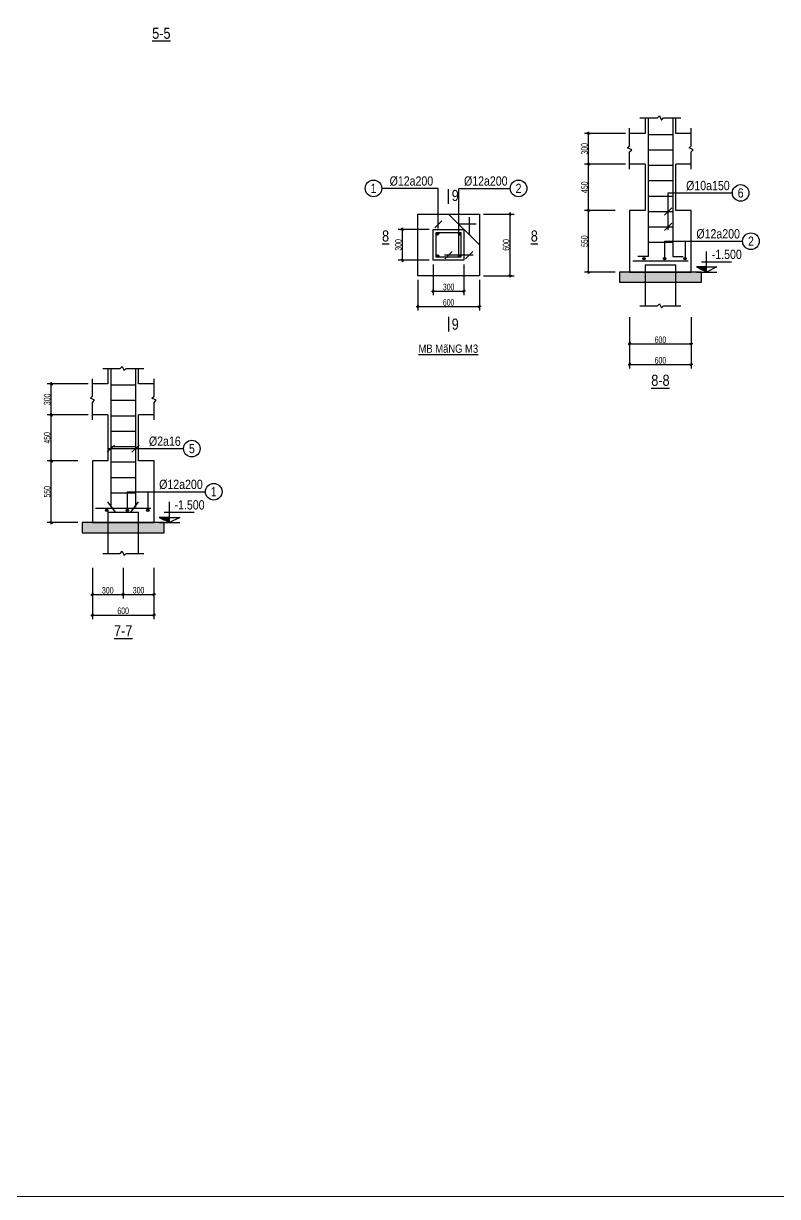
# Model space of a CAD drawing. Header units: millimetres. Extents: x 2451 to 189599, y 100744 to 200848.
# Drawn here: x 166352 to 173695, y 159902 to 171325 of the extents above; entities that cross this region are included whole.
import ezdxf
from ezdxf.enums import TextEntityAlignment as Align

# ---------------------------------------------------------------- set-up
doc = ezdxf.new("R2010")
doc.units = ezdxf.units.MM
doc.linetypes.add('HIDDEN2', pattern=[0.1875, 0.125, -0.0625])
for name, color, linetype in [('DIM', 1, 'Continuous'), ('STEEL', 4, 'Continuous'), ('TEXT', 7, 'Continuous')]:
    doc.layers.add(name, color=color, linetype=linetype)
doc.layers.add('TEXT NHỎ KC Dim - Ghi chú', color=3, linetype='Continuous', lineweight=18)
doc.styles.add('ARIAL', font='', dxfattribs={"width": 0.75})
doc.styles.add('ARIALH', font='', dxfattribs={"width": 0.75})
doc.styles.add('VNARIALH', font='', dxfattribs={"width": 0.75})
doc.styles.get('ARIAL').set_extended_font_data('RD Arial Narrow E')
doc.styles.get('ARIALH').set_extended_font_data('RD Arial NarrowH')
doc.styles.get('VNARIALH').set_extended_font_data('RD Arial NarrowH')
doc.dimstyles.new('DIM11', dxfattribs={"dimtxt": 63, "dimasz": 10.5, "dimexe": 40, "dimexo": 40, "dimgap": 7.875, "dimtad": 1, "dimdec": 0, "dimzin": 0, "dimdsep": 46, "dimtxsty": 'ARIAL', "dimblk": 'GACHCHEO', "dimcen": 0.09, "dimclre": 1, "dimclrt": 2, "dimadec": 0, "dimazin": 0, "dimtfac": 1, "dimtdec": 4, "dimtmove": 0, "dimatfit": 0, "dimldrblk": 'GACHCHEO', "dimfxl": 1, "dimtolj": 1, "dimtzin": 0, "dimarcsym": 0})

# ---------------------------------------------------------------- blocks, each defined once
blk = doc.blocks.new('GACHCHEO')
at = {"layer": 'DIM'}
for p, q in [((1.5, 0), (-1.5, 0)), ((0, 1.5), (0, -1.5))]:
    blk.add_line(p, q, dxfattribs=at)
at = {"layer": 'DIM', "color": 3}
blk.add_line((-1, -1), (1, 1), dxfattribs=at)
blk = doc.blocks.new('*D310')
at = {"layer": 'DEFPOINTS', "color": 0, "transparency": 16777216}
for p in [(166623, 167065), (166923, 167065), (166923, 166465)]:
    blk.add_point(p, dxfattribs=at)
at = {"layer": 'TEXT', "color": 1, "lineweight": -2, "transparency": 16777216}
for p, q in [((166883, 167065), (166583, 167065)), ((166883, 166465), (166583, 166465))]:
    blk.add_line(p, q, dxfattribs=at)
at = {"layer": 'TEXT', "color": 0, "lineweight": -2, "transparency": 16777216}
blk.add_line((166623, 166476), (166623, 167055), dxfattribs=at)
at = {"layer": 'TEXT', "color": 0, "lineweight": -2, "transparency": 16777216, "xscale": 10.5, "yscale": 10.5, "zscale": 10.5}
for p, rotation in [((166623, 167065), 90), ((166623, 166465), 270)]:
    blk.add_blockref('GACHCHEO', p, dxfattribs=dict(at, rotation=rotation))
at = {"layer": 'TEXT', "color": 2, "transparency": 16777216, "insert": (166583, 166765), "char_height": 63, "attachment_point": 5, "rotation": 90, "style": 'ARIAL'}
blk.add_mtext('\\A1;550', dxfattribs=at)
blk = doc.blocks.new('*D311')
at = {"layer": 'DEFPOINTS', "color": 0, "transparency": 16777216}
for p in [(167023, 166065), (167323, 166065), (167323, 165765)]:
    blk.add_point(p, dxfattribs=at)
at = {"layer": 'TEXT', "color": 1, "lineweight": -2, "transparency": 16777216}
for p, q in [((167023, 166025), (167023, 165725)), ((167323, 166025), (167323, 165725))]:
    blk.add_line(p, q, dxfattribs=at)
at = {"layer": 'TEXT', "color": 0, "lineweight": -2, "transparency": 16777216}
blk.add_line((167034, 165765), (167313, 165765), dxfattribs=at)
at = {"layer": 'TEXT', "color": 0, "lineweight": -2, "transparency": 16777216, "xscale": 10.5, "yscale": 10.5, "zscale": 10.5, "rotation": 180}
blk.add_blockref('GACHCHEO', (167023, 165765), dxfattribs=at)
at = {"layer": 'TEXT', "color": 0, "lineweight": -2, "transparency": 16777216, "xscale": 10.5, "yscale": 10.5, "zscale": 10.5}
blk.add_blockref('GACHCHEO', (167323, 165765), dxfattribs=at)
at = {"layer": 'TEXT', "color": 2, "transparency": 16777216, "insert": (167173, 165806), "char_height": 63, "attachment_point": 5, "style": 'ARIAL'}
blk.add_mtext('\\A1;300', dxfattribs=at)
blk = doc.blocks.new('*D312')
at = {"layer": 'DEFPOINTS', "color": 0, "transparency": 16777216}
for p in [(167323, 166065), (167623, 166065), (167623, 165765)]:
    blk.add_point(p, dxfattribs=at)
at = {"layer": 'TEXT', "color": 1, "lineweight": -2, "transparency": 16777216}
for p, q in [((167323, 166025), (167323, 165725)), ((167623, 166025), (167623, 165725))]:
    blk.add_line(p, q, dxfattribs=at)
at = {"layer": 'TEXT', "color": 0, "lineweight": -2, "transparency": 16777216}
blk.add_line((167334, 165765), (167613, 165765), dxfattribs=at)
at = {"layer": 'TEXT', "color": 0, "lineweight": -2, "transparency": 16777216, "xscale": 10.5, "yscale": 10.5, "zscale": 10.5, "rotation": 180}
blk.add_blockref('GACHCHEO', (167323, 165765), dxfattribs=at)
at = {"layer": 'TEXT', "color": 0, "lineweight": -2, "transparency": 16777216, "xscale": 10.5, "yscale": 10.5, "zscale": 10.5}
blk.add_blockref('GACHCHEO', (167623, 165765), dxfattribs=at)
at = {"layer": 'TEXT', "color": 2, "transparency": 16777216, "insert": (167473, 165806), "char_height": 63, "attachment_point": 5, "style": 'ARIAL'}
blk.add_mtext('\\A1;300', dxfattribs=at)
blk = doc.blocks.new('*D313')
at = {"layer": 'DEFPOINTS', "color": 0, "transparency": 16777216}
for p in [(167023, 166065), (167623, 166065), (167623, 165565)]:
    blk.add_point(p, dxfattribs=at)
at = {"layer": 'TEXT', "color": 1, "lineweight": -2, "transparency": 16777216}
for p, q in [((167023, 166025), (167023, 165525)), ((167623, 166025), (167623, 165525))]:
    blk.add_line(p, q, dxfattribs=at)
at = {"layer": 'TEXT', "color": 0, "lineweight": -2, "transparency": 16777216}
blk.add_line((167034, 165565), (167613, 165565), dxfattribs=at)
at = {"layer": 'TEXT', "color": 0, "lineweight": -2, "transparency": 16777216, "xscale": 10.5, "yscale": 10.5, "zscale": 10.5, "rotation": 180}
blk.add_blockref('GACHCHEO', (167023, 165565), dxfattribs=at)
at = {"layer": 'TEXT', "color": 0, "lineweight": -2, "transparency": 16777216, "xscale": 10.5, "yscale": 10.5, "zscale": 10.5}
blk.add_blockref('GACHCHEO', (167623, 165565), dxfattribs=at)
at = {"layer": 'TEXT', "color": 2, "transparency": 16777216, "insert": (167323, 165606), "char_height": 63, "attachment_point": 5, "style": 'ARIAL'}
blk.add_mtext('\\A1;600', dxfattribs=at)
blk = doc.blocks.new('*D342')
at = {"layer": 'DEFPOINTS', "color": 0, "transparency": 16777216}
for p in [(170042, 169319), (170342, 169319), (170342, 169019)]:
    blk.add_point(p, dxfattribs=at)
at = {"layer": 'TEXT', "color": 1, "lineweight": -2, "transparency": 16777216}
for p, q in [((170302, 169319), (170002, 169319)), ((170302, 169019), (170002, 169019))]:
    blk.add_line(p, q, dxfattribs=at)
at = {"layer": 'TEXT', "color": 0, "lineweight": -2, "transparency": 16777216}
blk.add_line((170042, 169030), (170042, 169309), dxfattribs=at)
at = {"layer": 'TEXT', "color": 0, "lineweight": -2, "transparency": 16777216, "xscale": 10.5, "yscale": 10.5, "zscale": 10.5}
for p, rotation in [((170042, 169319), 90), ((170042, 169019), 270)]:
    blk.add_blockref('GACHCHEO', p, dxfattribs=dict(at, rotation=rotation))
at = {"layer": 'TEXT', "color": 2, "transparency": 16777216, "insert": (170002, 169169), "char_height": 63, "attachment_point": 5, "rotation": 90, "style": 'ARIAL'}
blk.add_mtext('\\A1;300', dxfattribs=at)
blk = doc.blocks.new('*D343')
at = {"layer": 'DEFPOINTS', "color": 0, "transparency": 16777216}
for p in [(170342, 169019), (170642, 169019), (170642, 168719)]:
    blk.add_point(p, dxfattribs=at)
at = {"layer": 'TEXT', "color": 1, "lineweight": -2, "transparency": 16777216}
for p, q in [((170342, 168979), (170342, 168679)), ((170642, 168979), (170642, 168679))]:
    blk.add_line(p, q, dxfattribs=at)
at = {"layer": 'TEXT', "color": 0, "lineweight": -2, "transparency": 16777216}
blk.add_line((170352, 168719), (170631, 168719), dxfattribs=at)
at = {"layer": 'TEXT', "color": 0, "lineweight": -2, "transparency": 16777216, "xscale": 10.5, "yscale": 10.5, "zscale": 10.5, "rotation": 180}
blk.add_blockref('GACHCHEO', (170342, 168719), dxfattribs=at)
at = {"layer": 'TEXT', "color": 0, "lineweight": -2, "transparency": 16777216, "xscale": 10.5, "yscale": 10.5, "zscale": 10.5}
blk.add_blockref('GACHCHEO', (170642, 168719), dxfattribs=at)
at = {"layer": 'TEXT', "color": 2, "transparency": 16777216, "insert": (170492, 168759), "char_height": 63, "attachment_point": 5, "style": 'ARIAL'}
blk.add_mtext('\\A1;300', dxfattribs=at)
blk = doc.blocks.new('*D345')
at = {"layer": 'DEFPOINTS', "color": 0, "transparency": 16777216}
for p in [(170192, 168869), (170792, 168869), (170792, 168569)]:
    blk.add_point(p, dxfattribs=at)
at = {"layer": 'TEXT', "color": 1, "lineweight": -2, "transparency": 16777216}
for p, q in [((170192, 168829), (170192, 168529)), ((170792, 168829), (170792, 168529))]:
    blk.add_line(p, q, dxfattribs=at)
at = {"layer": 'TEXT', "color": 0, "lineweight": -2, "transparency": 16777216}
blk.add_line((170202, 168569), (170781, 168569), dxfattribs=at)
at = {"layer": 'TEXT', "color": 0, "lineweight": -2, "transparency": 16777216, "xscale": 10.5, "yscale": 10.5, "zscale": 10.5, "rotation": 180}
blk.add_blockref('GACHCHEO', (170192, 168569), dxfattribs=at)
at = {"layer": 'TEXT', "color": 0, "lineweight": -2, "transparency": 16777216, "xscale": 10.5, "yscale": 10.5, "zscale": 10.5}
blk.add_blockref('GACHCHEO', (170792, 168569), dxfattribs=at)
at = {"layer": 'TEXT', "color": 2, "transparency": 16777216, "insert": (170492, 168609), "char_height": 63, "attachment_point": 5, "style": 'ARIAL'}
blk.add_mtext('\\A1;600', dxfattribs=at)
blk = doc.blocks.new('*D347')
at = {"layer": 'DEFPOINTS', "color": 0, "transparency": 16777216}
for p in [(170792, 169469), (171092, 169469), (170792, 168869)]:
    blk.add_point(p, dxfattribs=at)
at = {"layer": 'TEXT', "color": 1, "lineweight": -2, "transparency": 16777216}
for p, q in [((170832, 169469), (171132, 169469)), ((170832, 168869), (171132, 168869))]:
    blk.add_line(p, q, dxfattribs=at)
at = {"layer": 'TEXT', "color": 0, "lineweight": -2, "transparency": 16777216}
blk.add_line((171092, 168880), (171092, 169459), dxfattribs=at)
at = {"layer": 'TEXT', "color": 0, "lineweight": -2, "transparency": 16777216, "xscale": 10.5, "yscale": 10.5, "zscale": 10.5}
for p, rotation in [((171092, 169469), 90), ((171092, 168869), 270)]:
    blk.add_blockref('GACHCHEO', p, dxfattribs=dict(at, rotation=rotation))
at = {"layer": 'TEXT', "color": 2, "transparency": 16777216, "insert": (171052, 169169), "char_height": 63, "attachment_point": 5, "rotation": 90, "style": 'ARIAL'}
blk.add_mtext('\\A1;600', dxfattribs=at)
blk = doc.blocks.new('*D334')
at = {"layer": 'DEFPOINTS', "color": 0, "transparency": 16777216}
for p in [(171855, 169505), (172155, 169505), (172155, 168905)]:
    blk.add_point(p, dxfattribs=at)
at = {"layer": 'TEXT', "color": 1, "lineweight": -2, "transparency": 16777216}
for p, q in [((172115, 169505), (171815, 169505)), ((172115, 168905), (171815, 168905))]:
    blk.add_line(p, q, dxfattribs=at)
at = {"layer": 'TEXT', "color": 0, "lineweight": -2, "transparency": 16777216}
blk.add_line((171855, 168915), (171855, 169494), dxfattribs=at)
at = {"layer": 'TEXT', "color": 0, "lineweight": -2, "transparency": 16777216, "xscale": 10.5, "yscale": 10.5, "zscale": 10.5}
for p, rotation in [((171855, 169505), 90), ((171855, 168905), 270)]:
    blk.add_blockref('GACHCHEO', p, dxfattribs=dict(at, rotation=rotation))
at = {"layer": 'TEXT', "color": 2, "transparency": 16777216, "insert": (171815, 169205), "char_height": 63, "attachment_point": 5, "rotation": 90, "style": 'ARIAL'}
blk.add_mtext('\\A1;550', dxfattribs=at)
blk = doc.blocks.new('*D336')
at = {"layer": 'DEFPOINTS', "color": 0, "transparency": 16777216}
for p in [(172255, 168505), (172855, 168505), (172855, 168205)]:
    blk.add_point(p, dxfattribs=at)
at = {"layer": 'TEXT', "color": 1, "lineweight": -2, "transparency": 16777216}
for p, q in [((172255, 168465), (172255, 168165)), ((172855, 168465), (172855, 168165))]:
    blk.add_line(p, q, dxfattribs=at)
at = {"layer": 'TEXT', "color": 0, "lineweight": -2, "transparency": 16777216}
blk.add_line((172265, 168205), (172844, 168205), dxfattribs=at)
at = {"layer": 'TEXT', "color": 0, "lineweight": -2, "transparency": 16777216, "xscale": 10.5, "yscale": 10.5, "zscale": 10.5, "rotation": 180}
blk.add_blockref('GACHCHEO', (172255, 168205), dxfattribs=at)
at = {"layer": 'TEXT', "color": 0, "lineweight": -2, "transparency": 16777216, "xscale": 10.5, "yscale": 10.5, "zscale": 10.5}
blk.add_blockref('GACHCHEO', (172855, 168205), dxfattribs=at)
at = {"layer": 'TEXT', "color": 2, "transparency": 16777216, "insert": (172555, 168245), "char_height": 63, "attachment_point": 5, "style": 'ARIAL'}
blk.add_mtext('\\A1;600', dxfattribs=at)
blk = doc.blocks.new('*D337')
at = {"layer": 'DEFPOINTS', "color": 0, "transparency": 16777216}
for p in [(172255, 168505), (172855, 168505), (172855, 168005)]:
    blk.add_point(p, dxfattribs=at)
at = {"layer": 'TEXT', "color": 1, "lineweight": -2, "transparency": 16777216}
for p, q in [((172255, 168465), (172255, 167965)), ((172855, 168465), (172855, 167965))]:
    blk.add_line(p, q, dxfattribs=at)
at = {"layer": 'TEXT', "color": 0, "lineweight": -2, "transparency": 16777216}
blk.add_line((172265, 168005), (172844, 168005), dxfattribs=at)
at = {"layer": 'TEXT', "color": 0, "lineweight": -2, "transparency": 16777216, "xscale": 10.5, "yscale": 10.5, "zscale": 10.5, "rotation": 180}
blk.add_blockref('GACHCHEO', (172255, 168005), dxfattribs=at)
at = {"layer": 'TEXT', "color": 0, "lineweight": -2, "transparency": 16777216, "xscale": 10.5, "yscale": 10.5, "zscale": 10.5}
blk.add_blockref('GACHCHEO', (172855, 168005), dxfattribs=at)
at = {"layer": 'TEXT', "color": 2, "transparency": 16777216, "insert": (172555, 168045), "char_height": 63, "attachment_point": 5, "style": 'ARIAL'}
blk.add_mtext('\\A1;600', dxfattribs=at)
blk = doc.blocks.new('*D314')
at = {"layer": 'DEFPOINTS', "color": 0, "transparency": 16777216}
for p in [(171855, 169955), (172255, 169955), (172155, 169505)]:
    blk.add_point(p, dxfattribs=at)
at = {"layer": 'TEXT', "color": 1, "lineweight": -2, "transparency": 16777216}
for p, q in [((172215, 169955), (171815, 169955)), ((172115, 169505), (171815, 169505))]:
    blk.add_line(p, q, dxfattribs=at)
at = {"layer": 'TEXT', "color": 0, "lineweight": -2, "transparency": 16777216}
blk.add_line((171855, 169515), (171855, 169944), dxfattribs=at)
at = {"layer": 'TEXT', "color": 0, "lineweight": -2, "transparency": 16777216, "xscale": 10.5, "yscale": 10.5, "zscale": 10.5}
for p, rotation in [((171855, 169955), 90), ((171855, 169505), 270)]:
    blk.add_blockref('GACHCHEO', p, dxfattribs=dict(at, rotation=rotation))
at = {"layer": 'TEXT', "color": 2, "transparency": 16777216, "insert": (171815, 169730), "char_height": 63, "attachment_point": 5, "rotation": 90, "style": 'ARIAL'}
blk.add_mtext('\\A1;450', dxfattribs=at)
blk = doc.blocks.new('*D315')
at = {"layer": 'DEFPOINTS', "color": 0, "transparency": 16777216}
for p in [(171855, 170255), (172255, 170255), (172255, 169955)]:
    blk.add_point(p, dxfattribs=at)
at = {"layer": 'TEXT', "color": 1, "lineweight": -2, "transparency": 16777216}
for p, q in [((172215, 170255), (171815, 170255)), ((172215, 169955), (171815, 169955))]:
    blk.add_line(p, q, dxfattribs=at)
at = {"layer": 'TEXT', "color": 0, "lineweight": -2, "transparency": 16777216}
blk.add_line((171855, 169965), (171855, 170244), dxfattribs=at)
at = {"layer": 'TEXT', "color": 0, "lineweight": -2, "transparency": 16777216, "xscale": 10.5, "yscale": 10.5, "zscale": 10.5}
for p, rotation in [((171855, 170255), 90), ((171855, 169955), 270)]:
    blk.add_blockref('GACHCHEO', p, dxfattribs=dict(at, rotation=rotation))
at = {"layer": 'TEXT', "color": 2, "transparency": 16777216, "insert": (171815, 170105), "char_height": 63, "attachment_point": 5, "rotation": 90, "style": 'ARIAL'}
blk.add_mtext('\\A1;300', dxfattribs=at)
blk = doc.blocks.new('*D316')
at = {"layer": 'DEFPOINTS', "color": 0, "transparency": 16777216}
for p in [(166623, 167515), (167023, 167515), (166923, 167065)]:
    blk.add_point(p, dxfattribs=at)
at = {"layer": 'TEXT', "color": 1, "lineweight": -2, "transparency": 16777216}
for p, q in [((166983, 167515), (166583, 167515)), ((166883, 167065), (166583, 167065))]:
    blk.add_line(p, q, dxfattribs=at)
at = {"layer": 'TEXT', "color": 0, "lineweight": -2, "transparency": 16777216}
blk.add_line((166623, 167076), (166623, 167505), dxfattribs=at)
at = {"layer": 'TEXT', "color": 0, "lineweight": -2, "transparency": 16777216, "xscale": 10.5, "yscale": 10.5, "zscale": 10.5}
for p, rotation in [((166623, 167515), 90), ((166623, 167065), 270)]:
    blk.add_blockref('GACHCHEO', p, dxfattribs=dict(at, rotation=rotation))
at = {"layer": 'TEXT', "color": 2, "transparency": 16777216, "insert": (166583, 167290), "char_height": 63, "attachment_point": 5, "rotation": 90, "style": 'ARIAL'}
blk.add_mtext('\\A1;450', dxfattribs=at)
blk = doc.blocks.new('*D317')
at = {"layer": 'DEFPOINTS', "color": 0, "transparency": 16777216}
for p in [(166623, 167815), (167023, 167815), (167023, 167515)]:
    blk.add_point(p, dxfattribs=at)
at = {"layer": 'TEXT', "color": 1, "lineweight": -2, "transparency": 16777216}
for p, q in [((166983, 167815), (166583, 167815)), ((166983, 167515), (166583, 167515))]:
    blk.add_line(p, q, dxfattribs=at)
at = {"layer": 'TEXT', "color": 0, "lineweight": -2, "transparency": 16777216}
blk.add_line((166623, 167526), (166623, 167805), dxfattribs=at)
at = {"layer": 'TEXT', "color": 0, "lineweight": -2, "transparency": 16777216, "xscale": 10.5, "yscale": 10.5, "zscale": 10.5}
for p, rotation in [((166623, 167815), 90), ((166623, 167515), 270)]:
    blk.add_blockref('GACHCHEO', p, dxfattribs=dict(at, rotation=rotation))
at = {"layer": 'TEXT', "color": 2, "transparency": 16777216, "insert": (166583, 167665), "char_height": 63, "attachment_point": 5, "rotation": 90, "style": 'ARIAL'}
blk.add_mtext('\\A1;300', dxfattribs=at)

msp = doc.modelspace()

# ---------------------------------------------------------------- hatches: boundary and pattern name
at = {"layer": 'TEXT'}
h = msp.add_hatch(color=4, dxfattribs=at)
edge = h.paths.add_edge_path()
edge.add_arc((170384, 169277.3), 12, 180, 360, ccw=False)
edge.add_arc((170384, 169277.3), 12, 0, 180, ccw=False)
h = msp.add_hatch(color=4, dxfattribs=at)
edge = h.paths.add_edge_path()
edge.add_arc((170600, 169277.3), 12, 180, 360, ccw=False)
edge.add_arc((170600, 169277.3), 12, 0, 180, ccw=False)
h = msp.add_hatch(color=4, dxfattribs=at)
edge = h.paths.add_edge_path()
edge.add_arc((170384, 169061.3), 12, 0, 180)
edge.add_arc((170384, 169061.3), 12, 180, 360)
h = msp.add_hatch(color=4, dxfattribs=at)
edge = h.paths.add_edge_path()
edge.add_arc((170600, 169061.3), 12, 0, 180)
edge.add_arc((170600, 169061.3), 12, 180, 360)
h = msp.add_hatch(color=4, dxfattribs=at)
edge = h.paths.add_edge_path()
edge.add_arc((172394.9, 169034.9), 12, 0, 180)
edge.add_arc((172394.9, 169034.9), 12, 180, 360)
h = msp.add_hatch(color=4, dxfattribs=at)
edge = h.paths.add_edge_path()
edge.add_arc((172594.9, 169034.9), 12, 0, 180)
edge.add_arc((172594.9, 169034.9), 12, 180, 360)
h = msp.add_hatch(color=4, dxfattribs=at)
edge = h.paths.add_edge_path()
edge.add_arc((172794.9, 169034.9), 12, 0, 180)
edge.add_arc((172794.9, 169034.9), 12, 180, 360)
for color, points in [(1, [(172904.9, 168954.9), (173004.9, 168904.9), (173004.9, 168954.9), (172904.9, 168954.9)]), (7, [(172154.9, 168904.9), (172154.9, 168804.9), (172954.9, 168804.9), (172954.9, 168904.9), (172154.9, 168904.9)]), (7, [(166923.4, 166465.5), (166923.4, 166365.5), (167723.4, 166365.5), (167723.4, 166465.5), (166923.4, 166465.5)]), (1, [(167673.4, 166515.5), (167773.4, 166465.5), (167773.4, 166515.5), (167673.4, 166515.5)])]:
    msp.add_hatch(color=color, dxfattribs=at).paths.add_polyline_path(points)
h = msp.add_hatch(color=4, dxfattribs=at)
edge = h.paths.add_edge_path()
edge.add_arc((167163.4, 166585.5), 12, 0, 180)
edge.add_arc((167163.4, 166585.5), 12, 180, 360)
h = msp.add_hatch(color=4, dxfattribs=at)
edge = h.paths.add_edge_path()
edge.add_arc((167363.4, 166585.5), 12, 0, 180)
edge.add_arc((167363.4, 166585.5), 12, 180, 360)
h = msp.add_hatch(color=4, dxfattribs=at)
edge = h.paths.add_edge_path()
edge.add_arc((167563.4, 166585.5), 12, 0, 180)
edge.add_arc((167563.4, 166585.5), 12, 180, 360)

# ---------------------------------------------------------------- linework, layer by layer
at = {"layer": 'TEXT', "color": 7}
for p, q in [((172354.9, 170404.9), (172524.9, 170404.9)), ((172404.9, 170404.9), (172404.9, 170254.9)), ((172524.9, 170404.9), (172544.9, 170424.9)), ((172544.9, 170424.9), (172564.9, 170384.9)), ((172564.9, 170384.9), (172584.9, 170404.9)), ((172584.9, 170404.9), (172754.9, 170404.9)), ((172704.9, 170254.9), (172704.9, 170404.9)), ((172254.9, 170134.9), (172254.9, 170304.9)), ((172404.9, 170254.9), (172254.9, 170254.9)), ((172854.9, 170254.9), (172704.9, 170254.9)), ((172854.9, 170134.9), (172854.9, 170304.9)), ((172234.9, 170114.9), (172254.9, 170134.9)), ((172274.9, 170094.9), (172234.9, 170114.9)), ((172254.9, 170074.9), (172274.9, 170094.9)), ((172834.9, 170114.9), (172854.9, 170134.9)), ((172874.9, 170094.9), (172834.9, 170114.9)), ((172854.9, 170074.9), (172874.9, 170094.9)), ((172254.9, 169904.9), (172254.9, 170074.9)), ((172854.9, 169904.9), (172854.9, 170074.9)), ((172404.9, 169954.9), (172254.9, 169954.9)), ((172404.9, 169954.9), (172404.9, 169504.9)), ((172854.9, 169954.9), (172704.9, 169954.9)), ((172704.9, 169504.9), (172704.9, 169954.9)), ((172404.9, 169704.9), (172404.9, 169504.9)), ((172704.9, 169504.9), (172704.9, 169704.9)), ((170492, 169469.3), (170792, 169169.3)), ((172404.9, 169504.9), (172254.9, 169504.9)), ((172254.9, 169504.9), (172254.9, 168904.9)), ((172854.9, 169504.9), (172704.9, 169504.9)), ((172854.9, 168904.9), (172854.9, 169504.9)), ((172254.9, 168904.9), (172854.9, 168904.9)), ((167123.4, 167965.5), (167293.4, 167965.5)), ((167173.4, 167965.5), (167173.4, 167815.5)), ((167293.4, 167965.5), (167313.4, 167985.5)), ((167313.4, 167985.5), (167333.4, 167945.5)), ((167333.4, 167945.5), (167353.4, 167965.5)), ((167353.4, 167965.5), (167523.4, 167965.5)), ((167473.4, 167815.5), (167473.4, 167965.5)), ((167023.4, 167695.5), (167023.4, 167865.5)), ((167173.4, 167815.5), (167023.4, 167815.5)), ((167623.4, 167815.5), (167473.4, 167815.5)), ((167623.4, 167695.5), (167623.4, 167865.5)), ((167003.4, 167675.5), (167023.4, 167695.5)), ((167603.4, 167675.5), (167623.4, 167695.5)), ((167043.4, 167655.5), (167003.4, 167675.5)), ((167023.4, 167635.5), (167043.4, 167655.5)), ((167023.4, 167465.5), (167023.4, 167635.5)), ((167643.4, 167655.5), (167603.4, 167675.5)), ((167623.4, 167635.5), (167643.4, 167655.5)), ((167623.4, 167465.5), (167623.4, 167635.5)), ((167173.4, 167515.5), (167023.4, 167515.5)), ((167173.4, 167515.5), (167173.4, 167065.5)), ((167623.4, 167515.5), (167473.4, 167515.5)), ((167473.4, 167065.5), (167473.4, 167515.5)), ((167173.4, 167265.5), (167173.4, 167065.5)), ((167473.4, 167065.5), (167473.4, 167265.5)), ((167173.4, 167065.5), (167023.4, 167065.5)), ((167023.4, 167065.5), (167023.4, 166465.5)), ((167623.4, 167065.5), (167473.4, 167065.5)), ((167623.4, 166465.5), (167623.4, 167065.5)), ((167023.4, 166465.5), (167623.4, 166465.5))]:
    msp.add_line(p, q, dxfattribs=at)
at = {"layer": 'TEXT', "color": 4}
for p, q in [((172434.9, 170404.9), (172434.9, 169054.9)), ((172674.9, 170404.9), (172674.9, 169054.9)), ((172434.9, 170244.9), (172674.9, 170244.9)), ((172434.9, 170094.9), (172674.9, 170094.9)), ((172434.9, 169944.9), (172674.9, 169944.9)), ((172434.9, 169794.9), (172674.9, 169794.9)), ((170492, 169569.3), (170492, 169713.3)), ((172434.9, 169704.9), (172434.9, 169054.9)), ((172434.9, 169644.9), (172674.9, 169644.9)), ((172674.9, 169704.9), (172674.9, 169054.9)), ((170692, 169439.3), (170692, 169269.3)), ((172434.9, 169494.9), (172674.9, 169494.9)), ((170762, 169369.3), (170592, 169369.3)), ((172434.9, 169344.9), (172674.9, 169344.9)), ((172434.9, 169194.9), (172674.9, 169194.9)), ((172284.9, 169014.9), (172824.9, 169014.9)), ((172434.9, 169054.9), (172334.9, 169054.9)), ((172674.9, 169054.9), (172774.9, 169054.9)), ((170492, 168469.3), (170492, 168325.3)), ((167203.4, 167965.5), (167203.4, 166615.5)), ((167443.4, 167965.5), (167443.4, 166615.5)), ((167203.4, 167805.5), (167443.4, 167805.5)), ((167203.4, 167655.5), (167443.4, 167655.5)), ((167203.4, 167505.5), (167443.4, 167505.5)), ((167203.4, 167355.5), (167443.4, 167355.5)), ((167203.4, 167265.5), (167203.4, 166615.5)), ((167443.4, 167265.5), (167443.4, 166615.5)), ((167203.4, 167205.5), (167443.4, 167205.5)), ((167203.4, 167055.5), (167443.4, 167055.5)), ((167203.4, 166905.5), (167443.4, 166905.5)), ((167248.4, 166565.5), (167173.4, 166665.5)), ((167203.4, 166755.5), (167443.4, 166755.5)), ((167398.4, 166565.5), (167473.4, 166665.5)), ((167053.4, 166605.5), (167593.4, 166605.5))]:
    msp.add_line(p, q, dxfattribs=at)
at = {"layer": 'TEXT', "color": 1}
for p, q in [((170392, 169719.3), (169841.8, 169719.3)), ((170392, 169329.3), (170392, 169719.3)), ((170592, 169069.3), (170592, 169719.3)), ((170592, 169719.3), (171092.1, 169719.3)), ((172629.9, 169314.9), (172629.9, 169674.9)), ((172629.9, 169674.9), (173255.1, 169674.9)), ((172594.9, 169204.9), (172594.9, 169034.9)), ((172594.9, 169204.9), (173355.1, 169204.9)), ((172794.9, 169204.9), (172794.9, 169034.9)), ((170732, 169069.3), (170452, 169069.3)), ((173004.9, 168904.9), (173004.9, 169104.9)), ((172904.9, 168954.9), (173104.9, 168954.9)), ((172904.9, 168954.9), (173004.9, 168904.9)), ((172954.9, 169004.9), (173245.8, 169004.9)), ((173104.9, 168954.9), (173004.9, 168904.9)), ((172904.9, 168904.9), (173104.9, 168904.9)), ((167173.4, 167185.5), (167910.8, 167185.5)), ((167363.4, 166765.5), (167363.4, 166595.5)), ((167363.4, 166765.5), (168123.6, 166765.5)), ((167563.4, 166765.5), (167563.4, 166595.5)), ((167773.4, 166465.5), (167773.4, 166665.5)), ((167723.4, 166565.5), (168014.3, 166565.5)), ((167673.4, 166515.5), (167873.4, 166515.5)), ((167673.4, 166515.5), (167773.4, 166465.5)), ((167673.4, 166465.5), (167873.4, 166465.5)), ((167873.4, 166515.5), (167773.4, 166465.5))]:
    msp.add_line(p, q, dxfattribs=at)
at = {"layer": 'TEXT', "color": 3}
for p, q in [((172594.9, 169459.9), (172664.9, 169529.9)), ((170357, 169334.3), (170427, 169404.3)), ((172594.9, 169309.9), (172664.9, 169379.9)), ((170457, 169034.3), (170527, 169104.3)), ((170657, 169034.3), (170727, 169104.3)), ((172404.9, 168974.9), (172704.9, 168974.9)), ((172404.9, 168974.9), (172404.9, 168574.9)), ((172704.9, 168574.9), (172704.9, 168974.9)), ((172354.9, 168574.9), (172524.9, 168574.9)), ((172524.9, 168574.9), (172544.9, 168594.9)), ((172544.9, 168594.9), (172564.9, 168554.9)), ((172564.9, 168554.9), (172584.9, 168574.9)), ((172584.9, 168574.9), (172754.9, 168574.9)), ((167168.4, 167150.5), (167238.4, 167220.5)), ((167408.4, 167150.5), (167478.4, 167220.5)), ((167173.4, 166565.5), (167473.4, 166565.5)), ((167173.4, 166565.5), (167173.4, 166165.5)), ((167473.4, 166165.5), (167473.4, 166565.5)), ((167123.4, 166165.5), (167293.4, 166165.5)), ((167293.4, 166165.5), (167313.4, 166185.5)), ((167313.4, 166185.5), (167333.4, 166145.5)), ((167333.4, 166145.5), (167353.4, 166165.5)), ((167353.4, 166165.5), (167523.4, 166165.5))]:
    msp.add_line(p, q, dxfattribs=at)
at = {"layer": 'TEXT', "color": 7}
for points in [[(170192, 168869.3), (170192, 169469.3), (170792, 169469.3), (170792, 168869.3), (170192, 168869.3)], [(172154.9, 168904.9), (172154.9, 168804.9), (172954.9, 168804.9), (172954.9, 168904.9), (172154.9, 168904.9)], [(166923.4, 166465.5), (166923.4, 166365.5), (167723.4, 166365.5), (167723.4, 166465.5), (166923.4, 166465.5)]]:
    msp.add_lwpolyline(points, dxfattribs=at)
at = {"layer": 'TEXT', "color": 5}
msp.add_lwpolyline([(170342, 169019.3), (170342, 169319.3), (170642, 169319.3), (170642, 169019.3), (170342, 169019.3)], dxfattribs=at)
at = {"layer": 'TEXT', "color": 3, "linetype": 'HIDDEN2'}
msp.add_lwpolyline([(170342, 169019.3), (170342, 169319.3), (170642, 169319.3), (170642, 169019.3), (170342, 169019.3)], dxfattribs=at)
at = {"layer": 'TEXT', "color": 4}
msp.add_lwpolyline([(170372, 169049.3), (170372, 169289.3), (170612, 169289.3), (170612, 169049.3), (170372, 169049.3)], dxfattribs=at)
at = {"layer": 'TEXT', "color": 1}
for points in [[(172904.9, 168954.9), (173004.9, 168904.9), (173004.9, 168954.9), (172904.9, 168954.9)], [(167673.4, 166515.5), (167773.4, 166465.5), (167773.4, 166515.5), (167673.4, 166515.5)]]:
    msp.add_lwpolyline(points, dxfattribs=at)
for centre in [(169760.8, 169719.3), (171173.1, 169719.3), (173336.1, 169674.9), (173436.1, 169204.9), (167991.8, 167185.5), (168204.6, 166765.5)]:
    msp.add_circle(centre, 81, dxfattribs=at)
at = {"layer": 'TEXT', "color": 4}
for centre in [(170384, 169277.3), (170600, 169277.3), (170384, 169061.3), (170600, 169061.3), (172394.9, 169034.9), (172594.9, 169034.9), (172794.9, 169034.9), (167163.4, 166585.5), (167363.4, 166585.5), (167563.4, 166585.5)]:
    msp.add_circle(centre, 12, dxfattribs=at)
at = {"layer": 'TEXT NHỎ KC Dim - Ghi chú'}
msp.add_lwpolyline([(157050.1, 183131.6), (180613.6, 183131.6), (180613.6, 159902.4), (157050.1, 159902.4)], close=True, dxfattribs=at)

# ---------------------------------------------------------------- texts
at = {"layer": 'STEEL', "color": 4, "style": 'ARIALH'}
msp.add_text('%%UMB MãNG M3', height=80, dxfattribs=at).set_placement((170199.1, 168094.6), align=Align.BOTTOM_LEFT)
at = {"layer": 'TEXT', "color": 4, "style": 'VNARIALH'}
for s, p in [('%%U5-5', (167694.9, 171284.1)), ('%%U8-8', (172554.9, 167904.9)), ('%%U7-7', (167323.4, 165465.5))]:
    msp.add_text(s, height=108, dxfattribs=at).set_placement(p, align=Align.TOP_CENTER)
at = {"layer": 'TEXT', "color": 2, "style": 'ARIAL'}
for s, p in [('1', (169760.8, 169674.3)), ('2', (171173.1, 169674.3)), ('6', (173336.1, 169629.9)), ('2', (173436.1, 169159.9)), ('5', (167991.9, 167140.5)), ('1', (168204.6, 166720.5))]:
    msp.add_text(s, height=90, dxfattribs=at).set_placement(p, align=Align.CENTER)
for s, p in [('%%c12a200', (170342, 169719.3)), ('%%c2a16', (167883.4, 167185.5))]:
    msp.add_text(s, height=90, dxfattribs=at).set_placement(p, align=Align.BOTTOM_RIGHT)
for s, p in [('%%c12a200', (170642, 169719.3)), ('%%c10a150', (172804.9, 169674.9)), ('%%c12a200', (172904.9, 169204.9)), ('-1.500', (173054.9, 169004.9)), ('%%c12a200', (167673.4, 166765.5)), ('-1.500', (167823.4, 166565.5))]:
    msp.add_text(s, height=90, dxfattribs=at).set_placement(p, align=Align.BOTTOM_LEFT)
at = {"layer": 'TEXT', "color": 4, "style": 'VNARIALH'}
for p in [(170522, 169596.3), (170522, 168343.3)]:
    msp.add_text('9', height=108, dxfattribs=at).set_placement(p)
msp.add_text('%%U8', height=108, dxfattribs=at).set_placement((169912.5, 169169.3), align=Align.BOTTOM_RIGHT)
msp.add_text('%%U8', height=108, dxfattribs=at).set_placement((171292, 169169.3), align=Align.BOTTOM_LEFT)

# ---------------------------------------------------------------- dimensions: what is measured, and where the dimension line sits
at = {"layer": 'TEXT', "color": 1}
for base, p1, p2, picture, middle in [((171854.9, 170254.9), (172254.9, 169954.9), (172254.9, 170254.9), '*D315', (171814.8, 170104.9)), ((171854.9, 169954.9), (172154.9, 169504.9), (172254.9, 169954.9), '*D314', (171814.9, 169729.9)), ((166623.4, 167815.5), (167023.4, 167515.5), (167023.4, 167815.5), '*D317', (166583.3, 167665.5)), ((166623.4, 167515.5), (166923.4, 167065.5), (167023.4, 167515.5), '*D316', (166583.3, 167290.5))]:
    dim = msp.add_linear_dim(base=base, p1=p1, p2=p2, angle=270, dimstyle='DIM11', dxfattribs=at)
    dim.commit()
    dim.dimension.update_dxf_attribs({"geometry": picture, "text_midpoint": middle})
for p1, p2, distance, text, picture, middle in [((172154.9, 168904.9), (172154.9, 169504.9), 300, '550', '*D334', (171814.9, 169204.9)), ((170792, 168869.3), (170792, 169469.3), -300, '600', '*D347', (171051.9, 169169.3)), ((170342, 169019.3), (170342, 169319.3), 300, '300', '*D342', (170001.9, 169169.3)), ((170342, 169019.3), (170642, 169019.3), -300, '300', '*D343', (170492, 168759.4)), ((170192, 168869.3), (170792, 168869.3), -300, '600', '*D345', (170492, 168609.4)), ((172254.9, 168504.9), (172854.9, 168504.9), -300, '600', '*D336', (172554.9, 168244.9)), ((172254.9, 168504.9), (172854.9, 168504.9), -500, '600', '*D337', (172554.9, 168044.9)), ((166923.4, 166465.5), (166923.4, 167065.5), 300, '550', '*D310', (166583.3, 166765.5)), ((167023.4, 166065.5), (167323.4, 166065.5), -300, '300', '*D311', (167173.4, 165805.6)), ((167023.4, 166065.5), (167623.4, 166065.5), -500, '600', '*D313', (167323.4, 165605.5)), ((167323.4, 166065.5), (167623.4, 166065.5), -300, '300', '*D312', (167473.4, 165805.6))]:
    dim = msp.add_aligned_dim(p1=p1, p2=p2, distance=distance, text=text, dimstyle='DIM11', dxfattribs=at)
    dim.commit()
    dim.dimension.update_dxf_attribs({"geometry": picture, "text_midpoint": middle})

doc.saveas('drawing.dxf')
